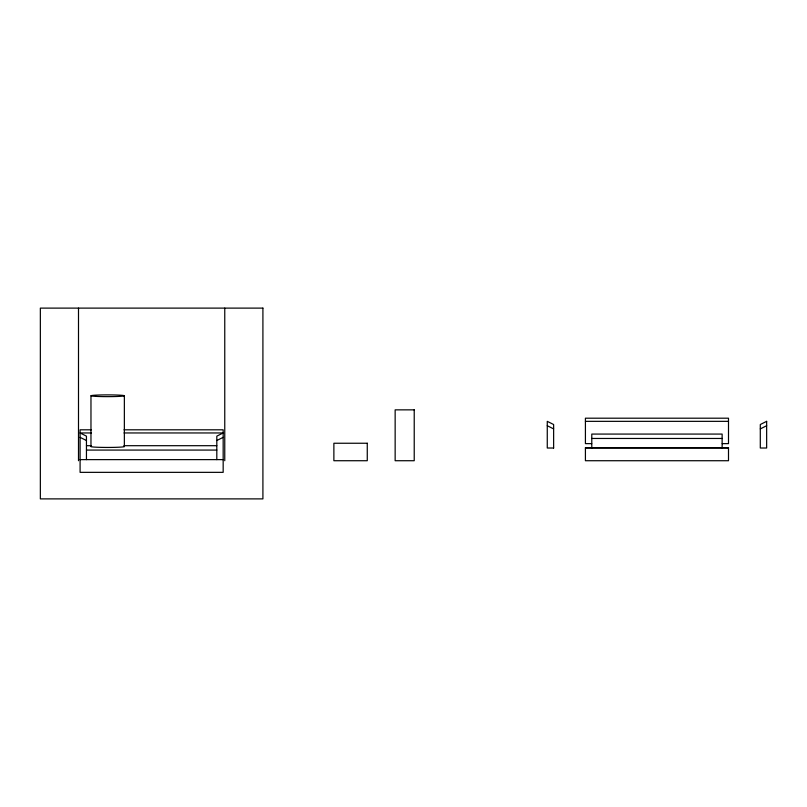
<?xml version="1.0" encoding="UTF-8"?>
<svg xmlns="http://www.w3.org/2000/svg" width="807" height="807" viewBox="0 0 807 807"><rect width="100%" height="100%" fill="white"/><g stroke="black" fill="none" stroke-linecap="round" stroke-linejoin="round"><path stroke-width="1.21" d="M216.811 440.521L223.166 437.344M760.295 428.9L766.65 425.723M585.418 421.345L728.499 421.345M91.393 429.808L80.095 429.808L80.095 472.347L223.166 472.347L223.166 429.808L124.016 429.808M91.393 432.956L80.095 432.956L86.45 436.133L86.45 459.627M124.016 432.956L223.166 432.956L216.811 436.133L216.811 459.627M591.783 438.463L722.134 438.463M591.702 443.628L585.418 443.628L585.418 418.197L728.499 418.197L728.499 443.628L722.225 443.628M86.45 445.696L91.463 445.696M124.056 445.696L216.811 445.696M585.418 448.016L728.499 448.016M86.45 450.074L216.811 450.074M80.095 459.627L223.166 459.627M547.267 425.723L553.632 428.9M80.095 437.344L86.45 440.521M722.134 448.016L722.134 434.075L591.783 434.075L591.783 448.016M224.76 308.113L224.76 460.726M124.359 395.763L124.359 446.564M90.969 395.763L90.969 446.564M78.501 308.113L78.501 460.726M123.784 446.342A16.695 0.878 0 0 1 107.664 447.441A16.695 0.878 0 0 1 91.534 446.342M766.65 421.345L760.295 424.522L760.295 448.016L766.65 448.016L766.65 421.345M262.911 308.113L40.35 308.113L40.35 498.887L262.911 498.887L262.911 308.113M414.223 409.855L395.148 409.855L395.148 460.726L414.223 460.726L414.223 409.855M367.266 443.245L333.876 443.245L333.876 460.726L367.266 460.726L367.266 443.245M728.499 447.683L585.418 447.683L585.418 460.726L728.499 460.726L728.499 447.683M553.632 448.016L547.267 448.016L547.267 421.345L553.632 424.522L553.632 448.016M95.862 396.378A16.695 0.878 0 0 0 123.784 395.985A16.695 0.878 0 0 0 103.346 394.916A16.695 0.878 0 0 0 95.862 396.378"/></g></svg>
